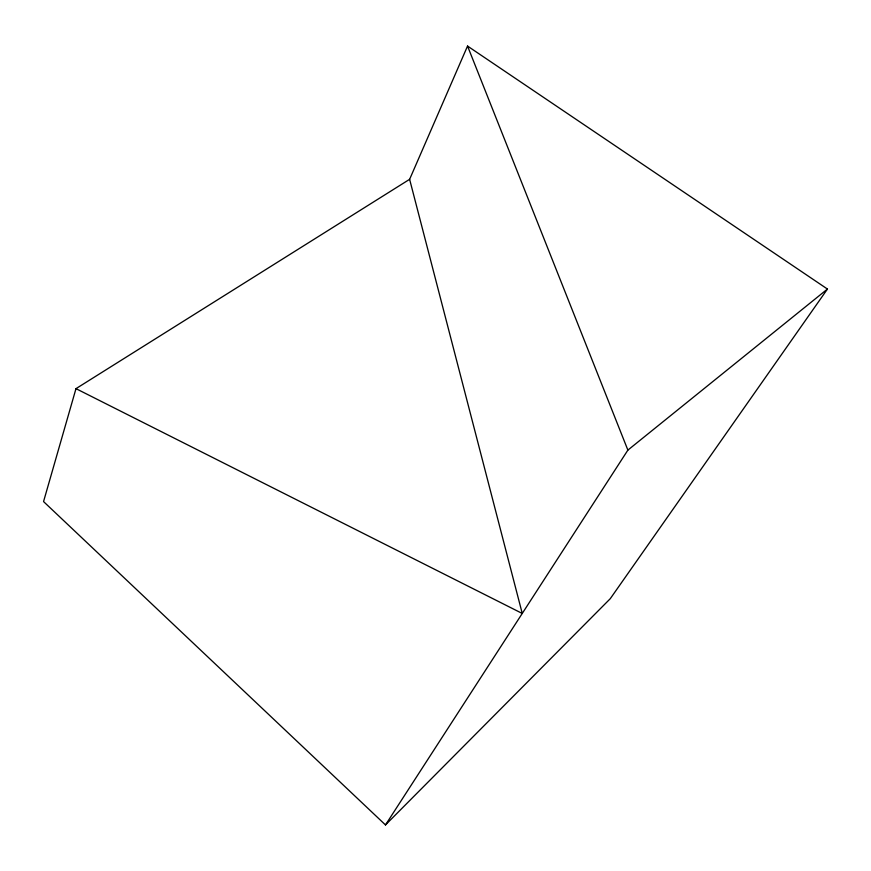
<?xml version="1.0" encoding="UTF-8"?>
<svg xmlns="http://www.w3.org/2000/svg" width="871" height="871" viewBox="0 0 871 871"><rect width="100%" height="100%" fill="white"/><g stroke="black" fill="none" stroke-linecap="round" stroke-linejoin="round"><path stroke-width="1.31" d="M75.984 388.651L43.55 501.576L385.483 824.935L610.266 598.693L827.45 289.052L467.542 46.065L409.62 179.317L75.984 388.651L522.252 613.456L409.62 179.317M385.483 824.935L627.882 450.111L827.45 289.052M467.542 46.065L627.882 450.111"/></g></svg>
